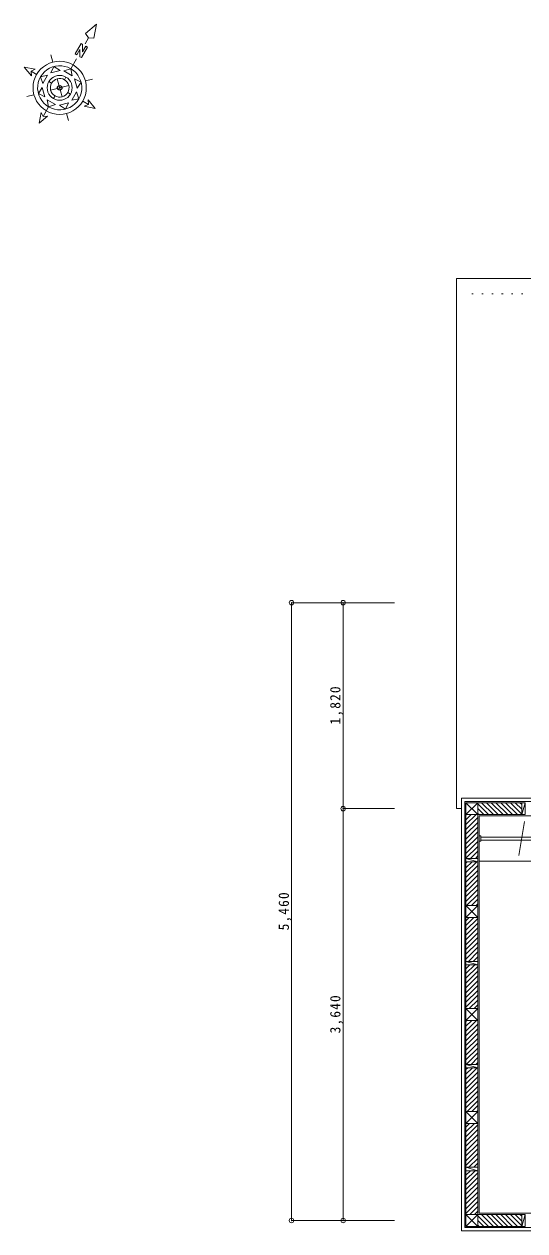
# Model space of a CAD drawing. Units: millimetres at full size, sheet at 1:50. Extents: x -9449 to 3740, y -5363 to 5878.
# Drawn here: x -9449 to -5028, y -4786 to 5878 of the extents above; entities that cross this region are included whole.
import ezdxf

# ---------------------------------------------------------------- set-up
doc = ezdxf.new("R2010")
doc.units = ezdxf.units.MM
doc.header["$LTSCALE"] = 50
doc.header["$PDMODE"] = 32
doc.header["$PDSIZE"] = 40
doc.linetypes.add('DOTTED', pattern=[1.75, 0.25, -1.5])
for name, color, linetype, lineweight in [('0-0_図面枠', 5, 'Continuous', 13), ('0-1_文字', 3, 'Continuous', 20), ('0-2_柱', 3, 'Continuous', 20), ('0-3_仕上', 3, 'Continuous', 20), ('0-4_下地', 2, 'Continuous', 5), ('0-6_住設', 2, 'Continuous', 5), ('0-8_造作', 4, 'Continuous', 5), ('0-A_文字', 5, 'Continuous', 13), ('0-F_補助線', 4, 'Continuous', 5)]:
    doc.layers.add(name, color=color, linetype=linetype, lineweight=lineweight)
doc.layers.add('0-9_寸法', color=5, linetype='Continuous')
doc.layers.add('E-E_ﾚｲﾔ 239', color=1, linetype='Continuous')
doc.styles.add('ＭＳ ゴシック', font='')
doc.styles.get('ＭＳ ゴシック').set_extended_font_data('MS Gothic')

msp = doc.modelspace()

# ---------------------------------------------------------------- linework, layer by layer
at = {"layer": '0-0_図面枠'}
for points in [[(-5630, 3630), (3740, 3630), (3740, -1055), (3696.5, -1055)], [(-5586.5, -1055), (-5630, -1055), (-5630, 3630)]]:
    msp.add_lwpolyline(points, dxfattribs=at)
at = {"layer": '0-1_文字', "color": 7, "linetype": 'DOTTED', "lineweight": 13}
msp.add_line((-5495, 3495), (3605, 3495), dxfattribs=at)
at = {"layer": '0-2_柱'}
for points in [[(-5547.5, -1002.5), (-5547.5, -1107.5), (-5442.5, -1107.5), (-5442.5, -1002.5)], [(-5547.5, -2017.5), (-5442.5, -2017.5), (-5442.5, -1912.5), (-5547.5, -1912.5)], [(-5547.5, -2927.5), (-5442.5, -2927.5), (-5442.5, -2822.5), (-5547.5, -2822.5)], [(-5547.5, -3837.5), (-5442.5, -3837.5), (-5442.5, -3732.5), (-5547.5, -3732.5)], [(-5547.5, -4642.5), (-5547.5, -4747.5), (-5442.5, -4747.5), (-5442.5, -4642.5)]]:
    msp.add_lwpolyline(points, close=True, dxfattribs=at)
at = {"layer": '0-3_仕上'}
for p, q in [((-5586.5, -1965), (-5586.5, -963.5)), ((-5586.5, -963.5), (-4585, -963.5)), ((-5430, -1965), (-5430, -1120)), ((-5430, -1120), (-4585, -1120)), ((-5586.5, -2875), (-5586.5, -1965)), ((-5430, -2875), (-5430, -1965)), ((-5586.5, -3785), (-5586.5, -2875)), ((-5430, -3785), (-5430, -2875)), ((-5586.5, -4786.5), (-5586.5, -3785)), ((-5430, -4630), (-5430, -3785)), ((-4585, -4630), (-5430, -4630)), ((-4585, -4786.5), (-5586.5, -4786.5))]:
    msp.add_line(p, q, dxfattribs=at)
at = {"layer": '0-4_下地', "color": 5, "lineweight": 13}
for p, q in [((-8906.44, 5795.07), (-8809.57, 5877.67)), ((-8809.57, 5877.67), (-8832.86, 5752.51)), ((-8879.66, 5756.48), (-8906.44, 5795.07)), ((-8946.6, 5705.66), (-8999.17, 5614.77)), ((-8984.02, 5606.01), (-8956.48, 5653.62)), ((-8956.48, 5653.62), (-8955.89, 5589.74)), ((-8946.6, 5705.66), (-8933.61, 5698.15)), ((-8890.33, 5673.12), (-8942.9, 5582.23)), ((-8933.61, 5698.15), (-8933.02, 5634.27)), ((-8933.02, 5634.27), (-8905.48, 5681.88)), ((-8909.7, 5704.54), (-8879.66, 5756.48)), ((-8905.48, 5681.88), (-8890.33, 5673.12)), ((-8832.86, 5752.51), (-8879.66, 5756.48)), ((-9195.64, 5542.01), (-9212.56, 5605.34)), ((-9195.64, 5542.01), (-9165.48, 5548.02)), ((-9165.48, 5548.02), (-9134.83, 5549.99)), ((-9134.83, 5549.99), (-9104.17, 5547.97)), ((-9104.17, 5547.97), (-9073.98, 5541.94)), ((-9037.37, 5483.8), (-8987.31, 5570.37)), ((-8999.17, 5614.77), (-8984.02, 5606.01)), ((-8942.9, 5582.23), (-8955.89, 5589.74)), ((-9352.45, 5478.31), (-9448.8, 5496.49)), ((-9388.2, 5461.44), (-9352.45, 5478.31)), ((-9338.43, 5432.65), (-9388.2, 5461.44)), ((-9338.43, 5432.65), (-9321.35, 5458.19)), ((-9321.35, 5458.19), (-9301.06, 5481.28)), ((-9301.06, 5481.28), (-9277.9, 5501.56)), ((-9288.18, 5435.65), (-9269.45, 5456.24)), ((-9277.9, 5501.56), (-9252.33, 5518.6)), ((-9269.45, 5456.24), (-9248.01, 5473.93)), ((-9252.33, 5518.6), (-9224.78, 5532.18)), ((-9248.01, 5473.93), (-9224.24, 5488.37)), ((-9224.78, 5532.18), (-9195.64, 5542.01)), ((-9224.24, 5488.37), (-9198.62, 5499.31)), ((-9198.62, 5499.31), (-9171.77, 5506.49)), ((-9171.77, 5506.49), (-9144.11, 5509.78)), ((-9144.11, 5509.78), (-9116.3, 5509.12)), ((-9116.3, 5509.12), (-9088.89, 5504.47)), ((-9097.94, 5463.96), (-9037.37, 5483.8)), ((-9024.36, 5421.4), (-9097.94, 5463.96)), ((-9088.89, 5504.47), (-9062.39, 5495.96)), ((-9073.98, 5541.94), (-9044.88, 5532.04)), ((-9062.39, 5495.96), (-9037.37, 5483.8)), ((-9044.88, 5532.04), (-9017.35, 5518.43)), ((-9037.37, 5483.8), (-9014.35, 5468.18)), ((-9037.37, 5483.8), (-9024.36, 5421.4)), ((-9017.35, 5518.43), (-8991.81, 5501.35)), ((-9014.35, 5468.18), (-8993.76, 5449.45)), ((-8993.76, 5449.45), (-8976.07, 5428.01)), ((-8991.81, 5501.35), (-8968.72, 5481.06)), ((-8968.72, 5481.06), (-8948.44, 5457.9)), ((-8948.44, 5457.9), (-8931.4, 5432.33)), ((-9369.99, 5315.17), (-9367.97, 5345.83)), ((-9367.97, 5345.83), (-9361.94, 5376.02)), ((-9361.94, 5376.02), (-9352.04, 5405.12)), ((-9352.04, 5405.12), (-9338.43, 5432.65)), ((-9329.78, 5305.89), (-9329.12, 5333.7)), ((-9329.12, 5333.7), (-9324.47, 5361.11)), ((-9324.47, 5361.11), (-9315.96, 5387.61)), ((-9315.96, 5387.61), (-9303.8, 5412.63)), ((-9303.8, 5412.63), (-9288.18, 5435.65)), ((-9244.99, 5315.08), (-9243.29, 5334.19)), ((-9243.29, 5334.19), (-9238.36, 5352.71)), ((-9238.36, 5352.71), (-9230.22, 5370.07)), ((-9230.22, 5370.07), (-9219.23, 5385.78)), ((-9230.22, 5370.07), (-9206.42, 5356.3)), ((-9219.23, 5385.78), (-9205.64, 5399.29)), ((-9216.76, 5325.84), (-9213.09, 5341.57)), ((-9214.72, 5293.7), (-9055.34, 5336.28)), ((-9213.09, 5341.57), (-9206.42, 5356.3)), ((-9206.42, 5356.3), (-9196.97, 5369.44)), ((-9205.64, 5399.29), (-9189.92, 5410.3)), ((-9196.97, 5369.44), (-9185.17, 5380.46)), ((-9189.92, 5410.3), (-9172.53, 5418.38)), ((-9185.17, 5380.46), (-9171.43, 5389.04)), ((-9172.53, 5418.38), (-9154.02, 5423.33)), ((-9171.43, 5389.04), (-9156.3, 5394.72)), ((-9156.3, 5394.72), (-9140.34, 5397.34)), ((-9156.3, 5394.72), (-9113.72, 5235.34)), ((-9154.02, 5423.33), (-9134.92, 5424.99)), ((-9140.34, 5397.34), (-9124.16, 5396.76)), ((-9134.92, 5424.99), (-9115.81, 5423.29)), ((-9124.16, 5396.76), (-9108.43, 5393.09)), ((-9115.81, 5423.29), (-9097.29, 5418.36)), ((-9108.43, 5393.09), (-9093.7, 5386.42)), ((-9097.29, 5418.36), (-9079.93, 5410.22)), ((-9093.7, 5386.42), (-9079.93, 5410.22)), ((-9093.7, 5386.42), (-9080.56, 5376.97)), ((-9080.56, 5376.97), (-9069.54, 5365.17)), ((-9079.93, 5410.22), (-9064.22, 5399.23)), ((-9069.54, 5365.17), (-9060.96, 5351.43)), ((-9064.22, 5399.23), (-9050.71, 5385.64)), ((-9060.96, 5351.43), (-9055.28, 5336.3)), ((-9055.28, 5336.3), (-9052.66, 5320.34)), ((-9050.71, 5385.64), (-9039.7, 5369.92)), ((-9039.7, 5369.92), (-9031.62, 5352.53)), ((-9031.62, 5352.53), (-9026.67, 5334.02)), ((-9026.67, 5334.02), (-9025.01, 5314.92)), ((-8976.07, 5428.01), (-8961.63, 5404.24)), ((-8961.63, 5404.24), (-8950.69, 5378.62)), ((-8950.69, 5378.62), (-8943.51, 5351.77)), ((-8943.51, 5351.77), (-8940.22, 5324.11)), ((-8931.4, 5432.33), (-8917.82, 5404.78)), ((-8917.82, 5404.78), (-8907.99, 5375.64)), ((-8907.99, 5375.64), (-8844.66, 5392.56)), ((-8907.99, 5375.64), (-8901.98, 5345.48)), ((-8901.98, 5345.48), (-8900.01, 5314.83)), ((-9362.01, 5254.36), (-9425.34, 5237.44)), ((-9368.02, 5284.52), (-9369.99, 5315.17)), ((-9362.01, 5254.36), (-9368.02, 5284.52)), ((-9352.18, 5225.22), (-9362.01, 5254.36)), ((-9326.49, 5278.23), (-9329.78, 5305.89)), ((-9319.31, 5251.38), (-9326.49, 5278.23)), ((-9308.37, 5225.76), (-9319.31, 5251.38)), ((-9293.93, 5201.99), (-9308.37, 5225.76)), ((-9243.33, 5295.98), (-9244.99, 5315.08)), ((-9238.38, 5277.47), (-9243.33, 5295.98)), ((-9230.3, 5260.08), (-9238.38, 5277.47)), ((-9219.29, 5244.36), (-9230.3, 5260.08)), ((-9205.78, 5230.77), (-9219.29, 5244.36)), ((-9217.34, 5309.66), (-9216.76, 5325.84)), ((-9214.72, 5293.7), (-9217.34, 5309.66)), ((-9209.03, 5278.57), (-9214.72, 5293.7)), ((-9200.46, 5264.83), (-9209.03, 5278.57)), ((-9190.07, 5219.78), (-9205.78, 5230.77)), ((-9189.44, 5253.03), (-9200.46, 5264.83)), ((-9176.3, 5243.58), (-9190.07, 5219.78)), ((-9176.3, 5243.58), (-9189.44, 5253.03)), ((-9161.57, 5236.91), (-9176.3, 5243.58)), ((-9145.84, 5233.24), (-9161.57, 5236.91)), ((-9129.66, 5232.66), (-9145.84, 5233.24)), ((-9113.7, 5235.28), (-9129.66, 5232.66)), ((-9098.57, 5240.97), (-9113.7, 5235.28)), ((-9084.83, 5249.54), (-9098.57, 5240.97)), ((-9073.03, 5260.56), (-9084.83, 5249.54)), ((-9064.36, 5230.71), (-9080.08, 5219.7)), ((-9063.58, 5273.7), (-9073.03, 5260.56)), ((-9050.77, 5244.22), (-9064.36, 5230.71)), ((-9056.91, 5288.43), (-9063.58, 5273.7)), ((-9063.58, 5273.7), (-9039.78, 5259.93)), ((-9053.24, 5304.16), (-9056.91, 5288.43)), ((-9052.66, 5320.34), (-9053.24, 5304.16)), ((-9039.78, 5259.93), (-9050.77, 5244.22)), ((-9031.64, 5277.29), (-9039.78, 5259.93)), ((-9026.71, 5295.81), (-9031.64, 5277.29)), ((-9025.01, 5314.92), (-9026.71, 5295.81)), ((-8954.04, 5242.39), (-8966.2, 5217.37)), ((-8945.53, 5268.89), (-8954.04, 5242.39)), ((-8940.88, 5296.3), (-8945.53, 5268.89)), ((-8940.22, 5324.11), (-8940.88, 5296.3)), ((-8908.06, 5253.98), (-8917.96, 5224.88)), ((-8902.03, 5284.17), (-8908.06, 5253.98)), ((-8900.01, 5314.83), (-8902.03, 5284.17)), ((-9338.6, 5197.67), (-9352.18, 5225.22)), ((-9321.56, 5172.1), (-9338.6, 5197.67)), ((-9301.28, 5148.94), (-9321.56, 5172.1)), ((-9278.19, 5128.65), (-9301.28, 5148.94)), ((-9276.24, 5180.55), (-9293.93, 5201.99)), ((-9252.65, 5111.57), (-9278.19, 5128.65)), ((-9255.65, 5161.82), (-9276.24, 5180.55)), ((-9232.63, 5146.2), (-9255.65, 5161.82)), ((-9207.61, 5134.04), (-9232.63, 5146.2)), ((-9181.11, 5125.53), (-9207.61, 5134.04)), ((-9172.71, 5211.64), (-9190.07, 5219.78)), ((-9153.7, 5120.88), (-9181.11, 5125.53)), ((-9154.19, 5206.71), (-9172.71, 5211.64)), ((-9135.08, 5205.01), (-9154.19, 5206.71)), ((-9125.89, 5120.22), (-9153.7, 5120.88)), ((-9115.98, 5206.67), (-9135.08, 5205.01)), ((-9098.23, 5123.51), (-9125.89, 5120.22)), ((-9097.47, 5211.62), (-9115.98, 5206.67)), ((-9071.38, 5130.69), (-9098.23, 5123.51)), ((-9080.08, 5219.7), (-9097.47, 5211.62)), ((-9045.76, 5141.63), (-9071.38, 5130.69)), ((-9021.99, 5156.07), (-9045.76, 5141.63)), ((-9000.55, 5173.76), (-9021.99, 5156.07)), ((-8992.1, 5128.44), (-9017.67, 5111.4)), ((-8981.82, 5194.35), (-9000.55, 5173.76)), ((-8968.94, 5148.72), (-8992.1, 5128.44)), ((-8966.2, 5217.37), (-8981.82, 5194.35)), ((-8948.65, 5171.81), (-8968.94, 5148.72)), ((-8931.57, 5197.35), (-8948.65, 5171.81)), ((-8917.96, 5224.88), (-8931.57, 5197.35)), ((-8931.57, 5197.35), (-8881.8, 5168.56)), ((-8881.8, 5168.56), (-8917.55, 5151.69)), ((-8917.55, 5151.69), (-8821.2, 5133.51)), ((-8885, 5207.96), (-8821.2, 5133.51)), ((-8881.8, 5168.56), (-8885, 5207.96)), ((-9298.31, 5097.55), (-9316.49, 5001.2)), ((-9225.12, 5097.96), (-9252.65, 5111.57)), ((-9196.02, 5088.06), (-9225.12, 5097.96)), ((-9165.83, 5082.03), (-9196.02, 5088.06)), ((-9135.17, 5080.01), (-9165.83, 5082.03)), ((-9104.52, 5081.98), (-9135.17, 5080.01)), ((-9074.36, 5087.99), (-9104.52, 5081.98)), ((-9045.22, 5097.82), (-9074.36, 5087.99)), ((-9074.36, 5087.99), (-9057.44, 5024.66)), ((-9017.67, 5111.4), (-9045.22, 5097.82))]:
    msp.add_line(p, q, dxfattribs=at)
at = {"layer": '0-4_下地'}
for p, q in [((-5556.5, -1965), (-5556.5, -993.5)), ((-5556.5, -993.5), (-4585, -993.5)), ((-5442.5, -1002.5), (-5055, -1002.5)), ((-5547.5, -1107.5), (-5547.5, -1495)), ((-5442.5, -1107.5), (-5442.5, -1495)), ((-5442.5, -1107.5), (-5055, -1107.5)), ((-5547.5, -1525), (-5547.5, -1912.5)), ((-5442.5, -1525), (-5442.5, -1912.5)), ((-5556.5, -2875), (-5556.5, -1965)), ((-5547.5, -2017.5), (-5547.5, -2405)), ((-5442.5, -2017.5), (-5442.5, -2405)), ((-5547.5, -2435), (-5547.5, -2822.5)), ((-5442.5, -2435), (-5442.5, -2822.5)), ((-5556.5, -3785), (-5556.5, -2875)), ((-5547.5, -2927.5), (-5547.5, -3315)), ((-5442.5, -2927.5), (-5442.5, -3315)), ((-5547.5, -3345), (-5547.5, -3732.5)), ((-5442.5, -3345), (-5442.5, -3732.5)), ((-5556.5, -4756.5), (-5556.5, -3785)), ((-5547.5, -3837.5), (-5547.5, -4225)), ((-5442.5, -3837.5), (-5442.5, -4225)), ((-5547.5, -4255), (-5547.5, -4642.5)), ((-5442.5, -4255), (-5442.5, -4642.5)), ((-5442.5, -4642.5), (-5055, -4642.5)), ((-4585, -4756.5), (-5556.5, -4756.5)), ((-5442.5, -4747.5), (-5055, -4747.5))]:
    msp.add_line(p, q, dxfattribs=at)
at = {"layer": '0-4_下地', "color": 5, "lineweight": 13}
for points in [[(-9388.2, 5461.44), (-9385, 5422.04), (-9448.8, 5496.49)], [(-9232.63, 5146.2), (-9281.44, 5061.8), (-9298.31, 5097.55)], [(-9281.44, 5061.8), (-9242.04, 5065), (-9316.49, 5001.2)]]:
    msp.add_lwpolyline(points, dxfattribs=at)
for points in [[(-9214.11, 5446.47), (-9185.31, 5503.34), (-9131.99, 5468.4)], [(-9283.96, 5352.06), (-9303.8, 5412.63), (-9241.4, 5425.64)], [(-9003.6, 5394.09), (-8946.72, 5365.3), (-8981.66, 5311.97)], [(-9266.4, 5235.91), (-9323.28, 5264.7), (-9288.34, 5318.03)], [(-8986.04, 5277.94), (-8966.2, 5217.37), (-9028.6, 5204.36)], [(-9172.06, 5166.04), (-9232.63, 5146.2), (-9245.64, 5208.6)], [(-9055.87, 5183.46), (-9084.67, 5126.59), (-9137.99, 5161.53)]]:
    msp.add_lwpolyline(points, close=True, dxfattribs=at)
at = {"layer": '0-4_下地', "color": 3, "lineweight": 20}
for points in [[(-5055, -1002.5), (-5055, -1107.5), (-5025, -1107.5), (-5025, -1002.5)], [(-5547.5, -1525), (-5442.5, -1525), (-5442.5, -1495), (-5547.5, -1495)], [(-5547.5, -2435), (-5442.5, -2435), (-5442.5, -2405), (-5547.5, -2405)], [(-5547.5, -3345), (-5442.5, -3345), (-5442.5, -3315), (-5547.5, -3315)], [(-5547.5, -4255), (-5442.5, -4255), (-5442.5, -4225), (-5547.5, -4225)], [(-5025, -4747.5), (-5025, -4642.5), (-5055, -4642.5), (-5055, -4747.5)]]:
    msp.add_lwpolyline(points, close=True, dxfattribs=at)
at = {"layer": '0-6_住設'}
for p, q in [((-5030.01, -1169.62), (-5080.1, -1469.6)), ((-5430, -1295.5), (-5415.05, -1295.5)), ((-5415.07, -1343.5), (-5430, -1343.5)), ((-5415.07, -1343.5), (-5415.05, -1295.49)), ((-5415.06, -1306.5), (-3775.06, -1306.99)), ((-3775.06, -1332.99), (-5415.06, -1332.5)), ((-3760.12, -1519.99), (-5430, -1519.5))]:
    msp.add_line(p, q, dxfattribs=at)
at = {"layer": '0-8_造作'}
for p, q in [((-5442.5, -1012.27), (-5347.27, -1107.5)), ((-5442.5, -1054.7), (-5389.7, -1107.5)), ((-5409.85, -1002.5), (-5304.85, -1107.5)), ((-5367.42, -1002.5), (-5262.42, -1107.5)), ((-5324.99, -1002.5), (-5219.99, -1107.5)), ((-5282.57, -1002.5), (-5177.57, -1107.5)), ((-5240.14, -1002.5), (-5135.14, -1107.5)), ((-5197.71, -1002.5), (-5092.71, -1107.5)), ((-5155.29, -1002.5), (-5055, -1102.79)), ((-5112.86, -1002.5), (-5055, -1060.36)), ((-5070.43, -1002.5), (-5055, -1017.93)), ((-5547.5, -1111.84), (-5543.16, -1107.5)), ((-5547.5, -1154.26), (-5500.74, -1107.5)), ((-5547.5, -1196.69), (-5458.31, -1107.5)), ((-5547.5, -1239.11), (-5442.5, -1134.11)), ((-5442.5, -1097.12), (-5432.12, -1107.5)), ((-5442.5, -1107.5), (-5442.5, -1495)), ((-5442.5, -1107.5), (-5055, -1107.5)), ((-5547.5, -1281.54), (-5442.5, -1176.54)), ((-5547.5, -1323.97), (-5442.5, -1218.97)), ((-5547.5, -1366.39), (-5442.5, -1261.39)), ((-5547.5, -1408.82), (-5442.5, -1303.82)), ((-5547.5, -1451.25), (-5442.5, -1346.25)), ((-5547.5, -1493.67), (-5442.5, -1388.67)), ((-5442.5, -1431.1), (-5506.4, -1495)), ((-5442.5, -1473.53), (-5463.97, -1495)), ((-5536.4, -1525), (-5547.5, -1536.1)), ((-5493.97, -1525), (-5547.5, -1578.53)), ((-5547.5, -1620.95), (-5451.55, -1525)), ((-5547.5, -1663.38), (-5442.5, -1558.38)), ((-5442.5, -1525), (-5442.5, -1912.5)), ((-5547.5, -1705.8), (-5442.5, -1600.8)), ((-5547.5, -1748.23), (-5442.5, -1643.23)), ((-5547.5, -1790.66), (-5442.5, -1685.66)), ((-5547.5, -1833.08), (-5442.5, -1728.08)), ((-5547.5, -1875.51), (-5442.5, -1770.51)), ((-5542.06, -1912.5), (-5442.5, -1812.94)), ((-5499.64, -1912.5), (-5442.5, -1855.36)), ((-5457.21, -1912.5), (-5442.5, -1897.79)), ((-5547.5, -2045.22), (-5519.78, -2017.5)), ((-5547.5, -2087.64), (-5477.36, -2017.5)), ((-5547.5, -2130.07), (-5442.5, -2025.07)), ((-5442.5, -2017.5), (-5442.5, -2405)), ((-5547.5, -2172.5), (-5442.5, -2067.5)), ((-5547.5, -2214.92), (-5442.5, -2109.92)), ((-5547.5, -2257.35), (-5442.5, -2152.35)), ((-5547.5, -2299.77), (-5442.5, -2194.77)), ((-5547.5, -2342.2), (-5442.5, -2237.2)), ((-5547.5, -2384.63), (-5442.5, -2279.63)), ((-5525.45, -2405), (-5442.5, -2322.05)), ((-5513.02, -2435), (-5547.5, -2469.48)), ((-5547.5, -2511.91), (-5470.59, -2435)), ((-5547.5, -2554.33), (-5442.5, -2449.33)), ((-5442.5, -2364.48), (-5483.02, -2405)), ((-5442.5, -2435), (-5442.5, -2822.5)), ((-5547.5, -2596.76), (-5442.5, -2491.76)), ((-5547.5, -2639.19), (-5442.5, -2534.19)), ((-5547.5, -2681.61), (-5442.5, -2576.61)), ((-5547.5, -2724.04), (-5442.5, -2619.04)), ((-5547.5, -2766.46), (-5442.5, -2661.46)), ((-5547.5, -2808.89), (-5442.5, -2703.89)), ((-5518.68, -2822.5), (-5442.5, -2746.32)), ((-5476.26, -2822.5), (-5442.5, -2788.74)), ((-5547.5, -2936.17), (-5538.83, -2927.5)), ((-5547.5, -2978.6), (-5496.4, -2927.5)), ((-5547.5, -3021.02), (-5453.98, -2927.5)), ((-5547.5, -3063.45), (-5442.5, -2958.45)), ((-5442.5, -2927.5), (-5442.5, -3315)), ((-5547.5, -3105.88), (-5442.5, -3000.88)), ((-5547.5, -3148.3), (-5442.5, -3043.3)), ((-5547.5, -3190.73), (-5442.5, -3085.73)), ((-5547.5, -3233.16), (-5442.5, -3128.16)), ((-5547.5, -3275.58), (-5442.5, -3170.58)), ((-5544.49, -3315), (-5442.5, -3213.01)), ((-5442.5, -3255.43), (-5502.07, -3315)), ((-5442.5, -3297.86), (-5459.64, -3315)), ((-5532.07, -3345), (-5547.5, -3360.43)), ((-5489.64, -3345), (-5547.5, -3402.86)), ((-5547.5, -3445.29), (-5447.21, -3345)), ((-5547.5, -3487.71), (-5442.5, -3382.71)), ((-5442.5, -3345), (-5442.5, -3732.5)), ((-5547.5, -3530.14), (-5442.5, -3425.14)), ((-5547.5, -3572.57), (-5442.5, -3467.57)), ((-5547.5, -3614.99), (-5442.5, -3509.99)), ((-5547.5, -3657.42), (-5442.5, -3552.42)), ((-5547.5, -3699.85), (-5442.5, -3594.85)), ((-5537.73, -3732.5), (-5442.5, -3637.27)), ((-5495.3, -3732.5), (-5442.5, -3679.7)), ((-5452.88, -3732.5), (-5442.5, -3722.12)), ((-5547.5, -3869.55), (-5515.45, -3837.5)), ((-5547.5, -3911.98), (-5473.02, -3837.5)), ((-5442.5, -3837.5), (-5442.5, -4225)), ((-5547.5, -3954.4), (-5442.5, -3849.4)), ((-5547.5, -3996.83), (-5442.5, -3891.83)), ((-5547.5, -4039.26), (-5442.5, -3934.26)), ((-5547.5, -4081.68), (-5442.5, -3976.68)), ((-5547.5, -4124.11), (-5442.5, -4019.11)), ((-5547.5, -4166.54), (-5442.5, -4061.54)), ((-5547.5, -4208.96), (-5442.5, -4103.96)), ((-5521.11, -4225), (-5442.5, -4146.39)), ((-5508.68, -4255), (-5547.5, -4293.82)), ((-5547.5, -4336.24), (-5466.26, -4255)), ((-5442.5, -4188.82), (-5478.68, -4225)), ((-5442.5, -4255), (-5442.5, -4642.5)), ((-5547.5, -4378.67), (-5442.5, -4273.67)), ((-5547.5, -4421.09), (-5442.5, -4316.09)), ((-5547.5, -4463.52), (-5442.5, -4358.52)), ((-5547.5, -4505.95), (-5442.5, -4400.95)), ((-5547.5, -4548.37), (-5442.5, -4443.37)), ((-5547.5, -4590.8), (-5442.5, -4485.8)), ((-5547.5, -4633.23), (-5442.5, -4528.23)), ((-5442.5, -4570.65), (-5514.35, -4642.5)), ((-5442.5, -4613.08), (-5471.92, -4642.5)), ((-5442.5, -4642.5), (-5055, -4642.5)), ((-5347.27, -4747.5), (-5442.5, -4652.27)), ((-5304.85, -4747.5), (-5409.85, -4642.5)), ((-5262.42, -4747.5), (-5367.42, -4642.5)), ((-5219.99, -4747.5), (-5324.99, -4642.5)), ((-5177.57, -4747.5), (-5282.57, -4642.5)), ((-5135.14, -4747.5), (-5240.14, -4642.5)), ((-5092.71, -4747.5), (-5197.71, -4642.5)), ((-5055, -4742.79), (-5155.29, -4642.5)), ((-5112.86, -4642.5), (-5055, -4700.36)), ((-5070.44, -4642.5), (-5055, -4657.94)), ((-5389.7, -4747.5), (-5442.5, -4694.7)), ((-5432.13, -4747.5), (-5442.5, -4737.13))]:
    msp.add_line(p, q, dxfattribs=at)
at = {"layer": '0-A_文字'}
for p, q in [((-6632.5, 765), (-7087.5, 765)), ((-7087.5, 765), (-7087.5, -4695)), ((-6177.5, 765), (-6632.5, 765)), ((-6632.5, -1055), (-6632.5, 765)), ((-6177.5, -1055), (-6632.5, -1055)), ((-6632.5, -4695), (-6632.5, -1055)), ((-6177.5, -1055), (-6632.5, -1055)), ((-6632.5, -4695), (-7087.5, -4695)), ((-6177.5, -4695), (-6632.5, -4695))]:
    msp.add_line(p, q, dxfattribs=at)
for p in [(-7087.5, 765), (-6632.5, 765), (-6632.5, -1055), (-7087.5, -4695), (-6632.5, -4695)]:
    msp.add_point(p, dxfattribs=at)
at = {"layer": '0-F_補助線'}
for p, q in [((-5547.5, -1002.5), (-5442.5, -1107.5)), ((-5442.5, -1002.5), (-5547.5, -1107.5)), ((-5055, -1107.5), (-5025, -1002.5)), ((-5442.5, -1525), (-5547.5, -1495)), ((-5547.5, -2017.5), (-5442.5, -1912.5)), ((-5547.5, -1912.5), (-5442.5, -2017.5)), ((-5442.5, -2435), (-5547.5, -2405)), ((-5547.5, -2927.5), (-5442.5, -2822.5)), ((-5547.5, -2822.5), (-5442.5, -2927.5)), ((-5442.5, -3345), (-5547.5, -3315)), ((-5547.5, -3837.5), (-5442.5, -3732.5)), ((-5547.5, -3732.5), (-5442.5, -3837.5)), ((-5442.5, -4255), (-5547.5, -4225)), ((-5547.5, -4642.5), (-5442.5, -4747.5)), ((-5442.5, -4642.5), (-5547.5, -4747.5)), ((-5025, -4642.5), (-5055, -4747.5))]:
    msp.add_line(p, q, dxfattribs=at)
at = {"layer": 'E-E_ﾚｲﾔ 239'}
msp.add_point((-9135, 5315), dxfattribs=at)

# ---------------------------------------------------------------- texts
at = {"layer": '0-9_寸法', "char_height": 91.64, "attachment_point": 7, "rotation": 90, "style": 'ＭＳ ゴシック'}
for s, insert in [('\\T1.17;\\W0.95;1,820', (-6632.5, -311.25)), ('\\T1.17;\\W0.95;5,460', (-7087.5, -2131.25)), ('\\T1.17;\\W0.95;3,640', (-6632.5, -3041.25))]:
    msp.add_mtext(s, dxfattribs=dict(at, insert=insert))

doc.saveas('drawing.dxf')
